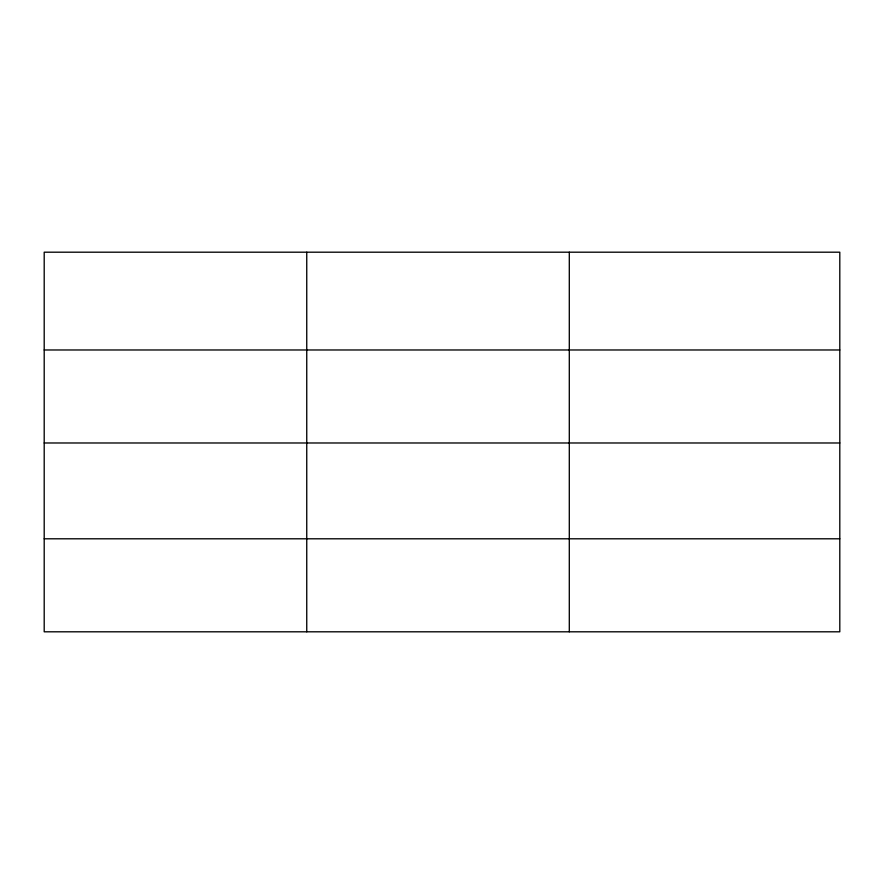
<?xml version="1.0" encoding="UTF-8"?>
<svg xmlns="http://www.w3.org/2000/svg" width="884" height="884" viewBox="0 0 884 884"><rect width="100%" height="100%" fill="white"/><g stroke="black" fill="none" stroke-linecap="round" stroke-linejoin="round"><path stroke-width="1.33" d="M839.8 442.983L839.8 252.194L44.2 252.194L44.2 631.806L839.8 631.806L839.8 442.983L44.2 442.983M44.2 349.976L839.8 349.976M44.2 538.798L839.8 538.798M569.296 252.194L569.296 631.806M306.748 252.194L306.748 631.806"/></g></svg>
